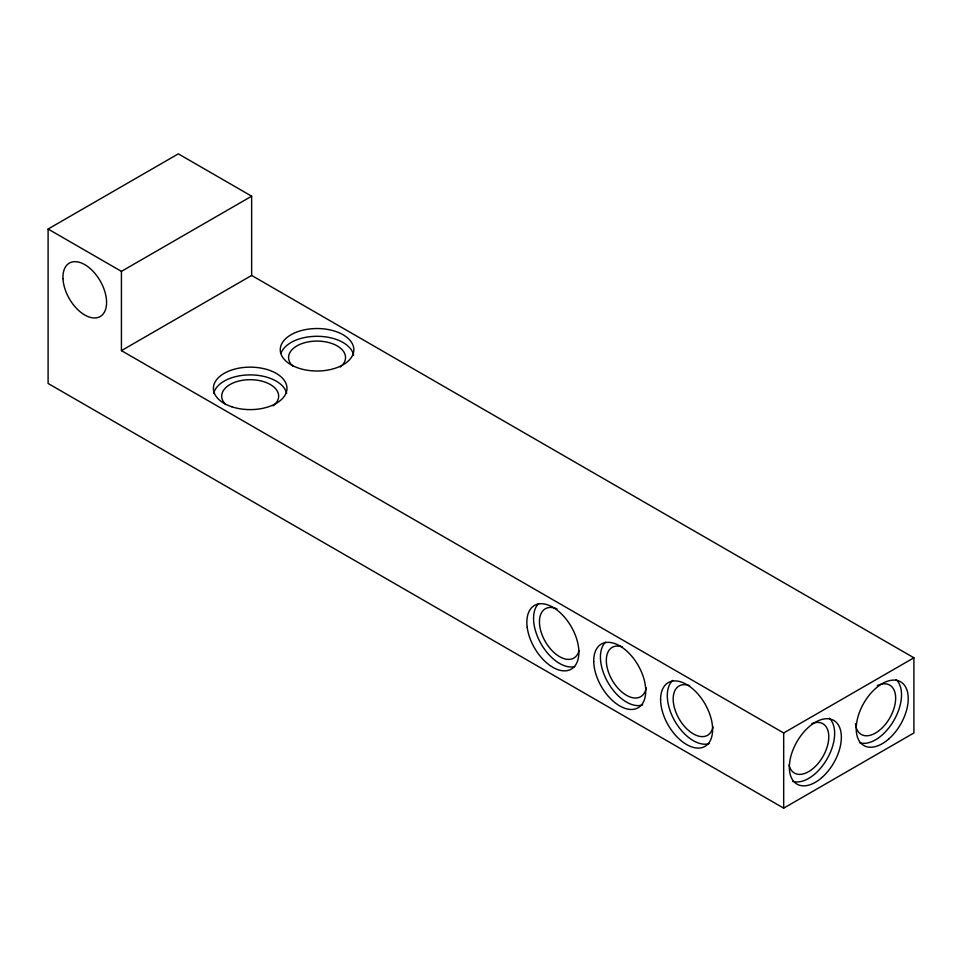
<?xml version="1.0" encoding="UTF-8"?>
<svg xmlns="http://www.w3.org/2000/svg" width="962" height="962" viewBox="0 0 962 962"><rect width="100%" height="100%" fill="white"/><g stroke="black" fill="none" stroke-linecap="round" stroke-linejoin="round"><path stroke-width="1.44" d="M48.1 229.028L178.319 153.848L251.647 196.188L251.647 275.445L913.9 657.792L913.9 732.972L783.681 808.152L48.1 383.465L48.1 229.028L121.428 271.368L251.647 196.188M121.428 271.368L121.428 350.625L251.647 275.445M121.428 350.625L783.681 732.972L913.9 657.792M783.681 732.972L783.681 808.152M713.022 726.815A28.475 16.438 60 0 1 691.762 732.912A28.475 16.438 60 0 1 673.208 700.264A28.475 16.438 60 0 1 689.634 685.653M709.15 743.602A36.784 21.236 60 0 1 674.927 721.259A36.784 21.236 60 0 1 672.678 680.435M646.211 687.866A28.475 16.438 60 0 1 625.228 694.54A28.475 16.438 60 0 1 606.361 662.06A28.475 16.438 60 0 1 622.426 646.921M579.028 650.673A28.475 16.438 60 0 1 556.95 654.954A28.475 16.438 60 0 1 539.442 621.801A28.475 16.438 60 0 1 556.95 608.85M574.651 666.594A36.784 21.236 60 0 1 541.113 643.927A36.784 21.236 60 0 1 538.492 603.655M642.712 704.857A36.784 21.236 60 0 1 608.441 683.321A36.784 21.236 60 0 1 605.483 642.147M225.781 404.605A28.475 16.438 0 0 1 232.443 383.261A28.475 16.438 0 0 1 269.961 384.307A28.475 16.438 0 0 1 273.076 405.916M293.001 366.318A28.475 16.438 0 0 1 298.797 344.901A28.475 16.438 0 0 1 336.339 345.43A28.475 16.438 0 0 1 340.344 366.991M281.157 352.874A36.784 21.236 0 0 1 319.156 336.327A36.784 21.236 0 0 1 353.631 355.267M213.708 393.362A36.784 21.236 0 0 1 250.18 374.891A36.784 21.236 0 0 1 286.652 393.362M811.892 723.568A28.475 16.438 -60 0 1 828.775 737.505A28.475 16.438 -60 0 1 810.641 770.382A28.475 16.438 -60 0 1 789.032 765.018M877.296 685.605A28.475 16.438 -60 0 1 895.646 698.701A28.475 16.438 -60 0 1 876.37 732.527A28.475 16.438 -60 0 1 855.495 723.845M896.151 679.593A36.784 21.236 -60 0 1 893.902 720.406A36.784 21.236 -60 0 1 859.679 742.76M829.28 718.193A36.784 21.236 -60 0 1 827.031 759.018A36.784 21.236 -60 0 1 792.808 781.36M660.593 699.494A36.784 21.236 60 0 0 699.614 748.027A36.784 21.236 60 0 0 699.614 696.007A36.784 21.236 60 0 0 660.593 699.494M593.734 661.519A36.784 21.236 60 0 0 633.212 709.367A36.784 21.236 60 0 0 632.262 656.818A36.784 21.236 60 0 0 593.734 661.519M527.188 627.248A36.784 21.236 60 0 0 569.288 670.069A36.784 21.236 60 0 0 562.121 614.574A36.784 21.236 60 0 0 527.188 627.248M62.987 278.655A30.856 17.809 60 0 0 96.717 317.797A30.856 17.809 60 0 0 94.601 273.016A30.856 17.809 60 0 0 62.987 278.655M888.96 738.792A36.784 21.236 -60 0 0 900.612 681.805A36.784 21.236 -60 0 0 857.106 720.394A36.784 21.236 -60 0 0 888.96 738.792M822.089 777.392A36.784 21.236 -60 0 0 833.741 720.418A36.784 21.236 -60 0 0 790.235 759.006A36.784 21.236 -60 0 0 822.089 777.392M231.794 406.77A36.784 21.236 0 0 0 286.965 388.383A36.784 21.236 0 0 0 231.794 369.985A36.784 21.236 0 0 0 231.794 406.77M292.135 365.392A36.784 21.236 0 0 0 352.946 354.425A36.784 21.236 0 0 0 306.084 329.497A36.784 21.236 0 0 0 292.135 365.392"/></g></svg>
